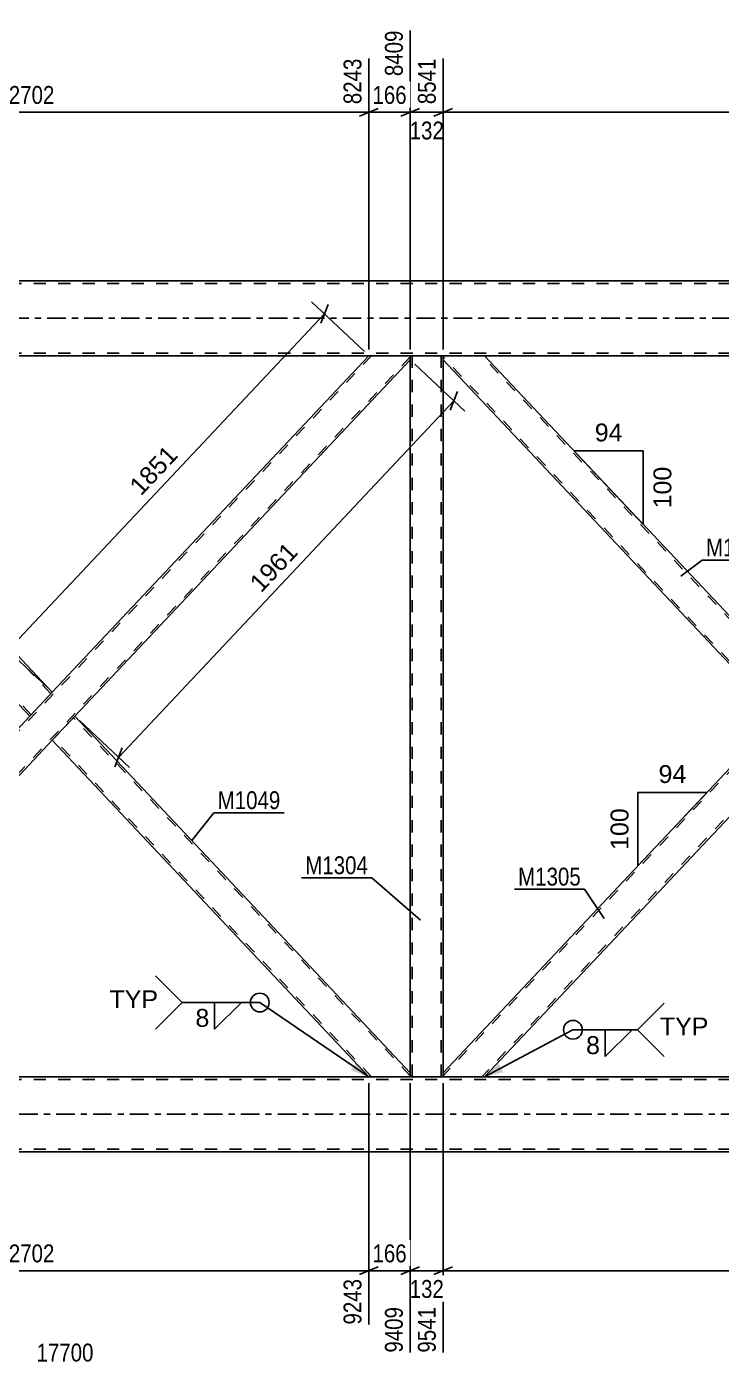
# Model space of a CAD drawing. Header units: millimetres. Extents: x -88 to 753, y -416 to 178.
# Drawn here: x 274.9 to 386.2, y -167.8 to 46.7 of the extents above; entities that cross this region are included whole.
import ezdxf

# ---------------------------------------------------------------- set-up
doc = ezdxf.new("R2010")
doc.units = ezdxf.units.MM
doc.linetypes.add('DXK_LINE_DOT2', pattern=[3.9198, 1.9599, -1.9599])
doc.linetypes.add('DXK_LINE_DOT3', pattern=[5.9187, 2.979, -0.9799, 0.9799, -0.9799])
doc.styles.add('Arial', font='ARIAL.TTF', dxfattribs={"height": 0.2})
doc.styles.add('Arial Narrow', font='ARIALN.TTF', dxfattribs={"height": 0.2})

# ---------------------------------------------------------------- blocks, each defined once
blk = doc.blocks.new('Part-761550090-1803 - 1684')
at = {"color": 7, "linetype": 'DXK_LINE_DOT2'}
for p, q in [((587.64, -122), (-40, -122)), ((587.64, -121.6), (-27.5, -121.6)), ((587.64, -133.2), (-40, -133.2))]:
    blk.add_line(p, q, dxfattribs=at)
at = {"color": 2, "linetype": 'Continuous'}
for p, q in [((452.5, -121.6), (225.5, -121.6)), ((587.64, -133.6), (-40, -133.6))]:
    blk.add_line(p, q, dxfattribs=at)
at = {"color": 7, "linetype": 'DXK_LINE_DOT3'}
blk.add_line((-40, -127.6), (587.64, -127.6), dxfattribs=at)
blk = doc.blocks.new('Part-761550090-1818 - 1684')
at = {"color": 7, "linetype": 'DXK_LINE_DOT2'}
for p, q in [((587.64, 5.6), (0, 5.6)), ((587.64, -5.6), (0, -5.6))]:
    blk.add_line(p, q, dxfattribs=at)
at = {"color": 2, "linetype": 'Continuous'}
for p, q in [((452.5, 6), (225.5, 6)), ((581.4, -6), (0, -6))]:
    blk.add_line(p, q, dxfattribs=at)
at = {"color": 7, "linetype": 'DXK_LINE_DOT3'}
blk.add_line((0, 0), (587.64, 0), dxfattribs=at)
blk = doc.blocks.new('Part-761550090-1895 - 1684')
at = {"color": 2, "linetype": 'Continuous'}
for p, q in [((282.62, -63.8), (279, -67.65)), ((336.36, -120.94), (282.62, -63.8)), ((329.73, -121.6), (279, -67.65)), ((336.36, -121.6), (336.36, -120.94))]:
    blk.add_line(p, q, dxfattribs=at)
at = {"color": 7, "linetype": 'DXK_LINE_DOT2'}
for p, q in [((336.36, -121.41), (282.4, -64.03)), ((279.22, -67.42), (279.24, -67.4)), ((330.17, -121.6), (279.22, -67.42)), ((336.36, -121.6), (329.73, -121.6))]:
    blk.add_line(p, q, dxfattribs=at)
blk = doc.blocks.new('Part-761550090-1977 - 1684')
at = {"color": 7, "linetype": 'DXK_LINE_DOT2'}
for p, q in [((341.64, -6), (336.36, -6)), ((336.36, -6.66), (336.36, -6)), ((336.68, -121.6), (336.68, -6)), ((341.32, -121.6), (341.32, -6)), ((341.64, -6.66), (341.64, -6)), ((336.36, -121.6), (336.36, -120.94)), ((341.64, -121.6), (336.36, -121.6)), ((341.64, -121.6), (341.64, -120.94))]:
    blk.add_line(p, q, dxfattribs=at)
at = {"color": 2, "linetype": 'Continuous'}
for p, q in [((336.36, -120.94), (336.36, -6.66)), ((341.64, -120.94), (341.64, -6.66))]:
    blk.add_line(p, q, dxfattribs=at)
blk = doc.blocks.new('Part-761550090-2058 - 1684')
at = {"color": 7, "linetype": 'DXK_LINE_DOT2'}
for p, q in [((330.17, -6), (221.64, -121.41)), ((336.36, -6.19), (227.83, -121.6)), ((336.36, -6), (329.73, -6)), ((279, -59.95), (275.38, -63.8)), ((282.62, -63.8), (279, -67.65)), ((222.32, -120.22), (221.64, -120.94)), ((221.64, -121.6), (221.64, -120.94)), ((228.27, -121.6), (221.64, -121.6))]:
    blk.add_line(p, q, dxfattribs=at)
at = {"color": 2, "linetype": 'Continuous'}
for p, q in [((329.73, -6), (279, -59.95)), ((336.36, -6.66), (336.36, -6)), ((336.36, -6.66), (282.62, -63.8)), ((275.38, -63.8), (222.32, -120.22)), ((279, -67.65), (228.27, -121.6))]:
    blk.add_line(p, q, dxfattribs=at)
blk = doc.blocks.new('Part-761550090-2063 - 1684')
at = {"color": 2, "linetype": 'Continuous'}
for p, q in [((221.64, -6.66), (221.64, -6)), ((279, -59.95), (228.27, -6)), ((275.38, -63.8), (221.64, -6.66)), ((279, -59.95), (278.56, -60.41)), ((278.56, -60.41), (275.38, -63.8))]:
    blk.add_line(p, q, dxfattribs=at)
at = {"color": 7, "linetype": 'DXK_LINE_DOT2'}
for p, q in [((228.27, -6), (221.64, -6)), ((275.6, -63.57), (221.64, -6.19)), ((278.78, -60.18), (227.83, -6)), ((278.97, -59.98), (278.56, -60.41)), ((275.6, -63.57), (275.61, -63.55))]:
    blk.add_line(p, q, dxfattribs=at)
blk = doc.blocks.new('Part-761550090-2068 - 1684')
at = {"color": 7, "linetype": 'DXK_LINE_DOT2'}
for p, q in [((450.17, -6), (341.64, -121.41)), ((456.36, -6.19), (347.83, -121.6)), ((456.36, -6), (449.73, -6)), ((399, -59.95), (395.38, -63.8)), ((402.62, -63.8), (399, -67.65)), ((348.27, -121.6), (341.64, -121.6))]:
    blk.add_line(p, q, dxfattribs=at)
at = {"color": 2, "linetype": 'Continuous'}
for p, q in [((449.73, -6), (399, -59.95)), ((456.36, -6.66), (456.36, -6)), ((456.36, -6.66), (402.62, -63.8)), ((395.38, -63.8), (341.64, -120.94)), ((399, -67.65), (348.27, -121.6)), ((341.64, -121.6), (341.64, -120.94))]:
    blk.add_line(p, q, dxfattribs=at)
blk = doc.blocks.new('Part-761550090-2073 - 1684')
at = {"color": 2, "linetype": 'Continuous'}
for p, q in [((341.64, -6.66), (341.64, -6)), ((399, -59.95), (348.27, -6)), ((395.38, -63.8), (341.64, -6.66)), ((399, -59.95), (398.56, -60.41)), ((398.56, -60.41), (395.38, -63.8))]:
    blk.add_line(p, q, dxfattribs=at)
at = {"color": 7, "linetype": 'DXK_LINE_DOT2'}
for p, q in [((348.27, -6), (341.64, -6)), ((395.6, -63.57), (341.64, -6.19)), ((398.78, -60.18), (347.83, -6)), ((398.97, -59.98), (398.56, -60.41)), ((395.6, -63.57), (395.61, -63.55))]:
    blk.add_line(p, q, dxfattribs=at)
blk = doc.blocks.new('StraightDimension-761550090-15890 - 1684')
at = {"color": 7, "linetype": 'Continuous'}
for p, q in [((336.36, -5), (336.36, 46.14)), ((341.64, -5), (341.64, 41.64)), ((334.86, 32.43), (337.86, 33.63)), ((336.36, 33.03), (341.64, 33.03)), ((343.14, 33.63), (340.14, 32.43))]:
    blk.add_line(p, q, dxfattribs=at)
at = {"color": 0, "linetype": 'Continuous'}
blk.add_wipeout([(341.04, 42.24), (336.84, 42.24), (336.84, 33.73), (341.04, 33.73)], dxfattribs=at)
at = {"color": 0}
blk.add_wipeout([(342.34, 28.08), (342.34, 32.28), (335.66, 32.28), (335.66, 28.08)], dxfattribs=at)
at = {"color": 3, "linetype": 'Continuous', "style": 'Arial Narrow'}
blk.add_text('8541', height=2.863, rotation=90.0002, dxfattribs=at).set_placement((340.44, 34.33))
at = {"color": 3, "style": 'Arial Narrow'}
blk.add_text('132', height=2.863, dxfattribs=at).set_placement((336.26, 28.68))
blk = doc.blocks.new('StraightDimension-761550090-15891 - 1684')
at = {"color": 7, "linetype": 'Continuous'}
for p, q in [((336.36, -5), (336.36, 46.14)), ((329.73, -5), (329.73, 41.64)), ((328.23, 32.43), (331.23, 33.63)), ((329.73, 33.03), (336.36, 33.03)), ((337.86, 33.63), (334.86, 32.43))]:
    blk.add_line(p, q, dxfattribs=at)
at = {"color": 0}
blk.add_wipeout([(336.39, 33.78), (336.39, 37.98), (329.7, 37.98), (329.7, 33.78)], dxfattribs=at)
at = {"color": 0, "linetype": 'Continuous'}
blk.add_wipeout([(335.76, 46.74), (331.56, 46.74), (331.56, 38.23), (335.76, 38.23)], dxfattribs=at)
at = {"color": 3, "linetype": 'Continuous', "style": 'Arial Narrow'}
blk.add_text('8409', height=2.863, rotation=90.0002, dxfattribs=at).set_placement((335.16, 38.83))
at = {"color": 3, "style": 'Arial Narrow'}
blk.add_text('166', height=2.863, dxfattribs=at).set_placement((330.3, 34.38))
blk = doc.blocks.new('StraightDimension-761550090-15889 - 1684')
at = {"color": 7, "linetype": 'Continuous'}
for p, q in [((449.73, -5), (449.73, 43.47)), ((341.64, -5), (341.64, 41.64)), ((343.14, 33.63), (340.14, 32.43)), ((341.64, 33.03), (449.73, 33.03)), ((448.23, 32.43), (451.23, 33.63))]:
    blk.add_line(p, q, dxfattribs=at)
at = {"color": 0, "linetype": 'Continuous'}
blk.add_wipeout([(449.13, 44.07), (444.93, 44.07), (444.93, 33.73), (449.13, 33.73)], dxfattribs=at)
at = {"color": 0}
blk.add_wipeout([(399.94, 33.78), (399.94, 37.98), (391.43, 37.98), (391.43, 33.78)], dxfattribs=at)
at = {"color": 3, "linetype": 'Continuous', "style": 'Arial Narrow'}
blk.add_text('11243', height=2.863, rotation=90.0002, dxfattribs=at).set_placement((448.53, 34.33))
at = {"color": 3, "style": 'Arial Narrow'}
blk.add_text('2702', height=2.863, dxfattribs=at).set_placement((392.03, 34.38))
blk = doc.blocks.new('StraightDimension-761550090-15525 - 1684')
at = {"color": 7, "linetype": 'Continuous'}
for p, q in [((341.64, -122.6), (341.64, -165.8)), ((449.73, -122.6), (449.73, -163.13)), ((343.14, -152.08), (340.14, -153.28)), ((448.23, -153.28), (451.23, -152.08)), ((341.64, -152.68), (449.73, -152.68))]:
    blk.add_line(p, q, dxfattribs=at)
at = {"color": 0}
blk.add_wipeout([(399.94, -151.93), (399.94, -147.73), (391.43, -147.73), (391.43, -151.93)], dxfattribs=at)
at = {"color": 0, "linetype": 'Continuous'}
blk.add_wipeout([(449.13, -153.38), (444.93, -153.38), (444.93, -163.73), (449.13, -163.73)], dxfattribs=at)
at = {"color": 3, "style": 'Arial Narrow'}
blk.add_text('2702', height=2.863, dxfattribs=at).set_placement((392.03, -151.33))
at = {"color": 3, "linetype": 'Continuous', "style": 'Arial Narrow'}
blk.add_text('12243', height=2.863, rotation=90.0002, dxfattribs=at).set_placement((448.53, -163.13))
blk = doc.blocks.new('StraightDimension-761550090-15526 - 1684')
at = {"color": 7, "linetype": 'Continuous'}
for p, q in [((336.36, -122.6), (336.36, -165.8)), ((341.64, -122.6), (341.64, -165.8)), ((334.86, -153.28), (337.86, -152.08)), ((343.14, -152.08), (340.14, -153.28)), ((336.36, -152.68), (341.64, -152.68))]:
    blk.add_line(p, q, dxfattribs=at)
at = {"color": 0}
blk.add_wipeout([(342.34, -157.63), (342.34, -153.43), (335.66, -153.43), (335.66, -157.63)], dxfattribs=at)
at = {"color": 0, "linetype": 'Continuous'}
blk.add_wipeout([(341.04, -157.88), (336.84, -157.88), (336.84, -166.4), (341.04, -166.4)], dxfattribs=at)
at = {"color": 3, "style": 'Arial Narrow'}
blk.add_text('132', height=2.863, dxfattribs=at).set_placement((336.26, -157.03))
at = {"color": 3, "linetype": 'Continuous', "style": 'Arial Narrow'}
blk.add_text('9541', height=2.863, rotation=90.0002, dxfattribs=at).set_placement((340.44, -165.8))
blk = doc.blocks.new('StraightDimension-761550090-15527 - 1684')
at = {"color": 7, "linetype": 'Continuous'}
for p, q in [((329.73, -122.6), (329.73, -161.3)), ((336.36, -122.6), (336.36, -165.8)), ((328.23, -153.28), (331.23, -152.08)), ((337.86, -152.08), (334.86, -153.28)), ((329.73, -152.68), (336.36, -152.68))]:
    blk.add_line(p, q, dxfattribs=at)
at = {"color": 0}
blk.add_wipeout([(336.39, -151.93), (336.39, -147.73), (329.7, -147.73), (329.7, -151.93)], dxfattribs=at)
at = {"color": 0, "linetype": 'Continuous'}
blk.add_wipeout([(335.76, -157.88), (331.56, -157.88), (331.56, -166.4), (335.76, -166.4)], dxfattribs=at)
at = {"color": 3, "style": 'Arial Narrow'}
blk.add_text('166', height=2.863, dxfattribs=at).set_placement((330.3, -151.33))
at = {"color": 3, "linetype": 'Continuous', "style": 'Arial Narrow'}
blk.add_text('9409', height=2.863, rotation=90.0002, dxfattribs=at).set_placement((335.16, -165.8))
blk = doc.blocks.new('StraightDimension-761550090-15528 - 1684')
at = {"color": 7, "linetype": 'Continuous'}
for p, q in [((221.64, -122.6), (221.64, -165.8)), ((329.73, -122.6), (329.73, -161.3)), ((223.14, -152.08), (220.14, -153.28)), ((328.23, -153.28), (331.23, -152.08)), ((221.64, -152.68), (329.73, -152.68))]:
    blk.add_line(p, q, dxfattribs=at)
at = {"color": 0}
blk.add_wipeout([(279.94, -151.93), (279.94, -147.73), (271.43, -147.73), (271.43, -151.93)], dxfattribs=at)
at = {"color": 0, "linetype": 'Continuous'}
blk.add_wipeout([(329.13, -153.38), (324.93, -153.38), (324.93, -161.9), (329.13, -161.9)], dxfattribs=at)
at = {"color": 3, "style": 'Arial Narrow'}
blk.add_text('2702', height=2.863, dxfattribs=at).set_placement((272.03, -151.33))
at = {"color": 3, "linetype": 'Continuous', "style": 'Arial Narrow'}
blk.add_text('9243', height=2.863, rotation=90.0002, dxfattribs=at).set_placement((328.53, -161.3))
blk = doc.blocks.new('StraightDimension-761550090-15892 - 1684')
at = {"color": 7, "linetype": 'Continuous'}
for p, q in [((221.64, -5), (221.64, 41.64)), ((329.73, -5), (329.73, 41.64)), ((223.14, 33.63), (220.14, 32.43)), ((221.64, 33.03), (329.73, 33.03)), ((328.23, 32.43), (331.23, 33.63))]:
    blk.add_line(p, q, dxfattribs=at)
at = {"color": 0, "linetype": 'Continuous'}
blk.add_wipeout([(329.13, 42.24), (324.93, 42.24), (324.93, 33.73), (329.13, 33.73)], dxfattribs=at)
at = {"color": 0}
blk.add_wipeout([(279.94, 33.78), (279.94, 37.98), (271.43, 37.98), (271.43, 33.78)], dxfattribs=at)
at = {"color": 3, "linetype": 'Continuous', "style": 'Arial Narrow'}
blk.add_text('8243', height=2.863, rotation=90.0002, dxfattribs=at).set_placement((328.53, 34.33))
at = {"color": 3, "style": 'Arial Narrow'}
blk.add_text('2702', height=2.863, dxfattribs=at).set_placement((272.03, 34.38))
blk = doc.blocks.new('AngleDimension-761550090-16213 - 1684')
at = {"color": 7, "linetype": 'Continuous'}
for p, q in [((369.83, -28.93), (362.59, -21.23)), ((373.69, -21.23), (362.59, -21.23)), ((373.69, -33.03), (362.59, -21.23)), ((373.69, -33.03), (373.69, -21.23))]:
    blk.add_line(p, q, dxfattribs=at)
at = {"color": 0}
for points in [[(370.96, -20.33), (370.96, -16.13), (365.32, -16.13), (365.32, -20.33)], [(378.79, -23.2), (374.59, -23.2), (374.59, -31.07), (378.79, -31.07)]]:
    blk.add_wipeout(points, dxfattribs=at)
at = {"color": 3, "style": 'Arial'}
blk.add_text('94', height=2.865, dxfattribs=at).set_placement((365.92, -19.73))
blk.add_text('100', height=2.865, rotation=90.0002, dxfattribs=at).set_placement((378.19, -30.47))
blk = doc.blocks.new('AngleDimension-761550090-16227 - 1684')
at = {"color": 7, "linetype": 'Continuous'}
for p, q in [((372.82, -75.99), (383.92, -75.99)), ((372.82, -87.79), (383.92, -75.99)), ((372.82, -87.79), (372.82, -75.99)), ((380.3, -79.83), (383.92, -75.99))]:
    blk.add_line(p, q, dxfattribs=at)
at = {"color": 0}
for points in [[(381.19, -75.09), (381.19, -70.89), (375.54, -70.89), (375.54, -75.09)], [(371.92, -77.95), (367.72, -77.95), (367.72, -85.82), (371.92, -85.82)]]:
    blk.add_wipeout(points, dxfattribs=at)
at = {"color": 3, "style": 'Arial'}
blk.add_text('94', height=2.865, dxfattribs=at).set_placement((376.14, -74.49))
blk.add_text('100', height=2.865, rotation=90.0002, dxfattribs=at).set_placement((371.32, -85.22))
blk = doc.blocks.new('StraightDimension-761550090-16364 - 1684')
at = {"color": 7, "linetype": 'Continuous'}
for p, q in [((329, -5.31), (320.52, 2.66)), ((322.01, -0.79), (323.19, 2.22)), ((271.86, -53.23), (322.6, 0.71)), ((278.27, -59.26), (269.79, -51.28)), ((272.45, -51.73), (271.27, -54.74))]:
    blk.add_line(p, q, dxfattribs=at)
at = {"color": 0}
blk.add_wipeout([(300.14, -22.07), (297.08, -19.19), (290.17, -26.55), (293.23, -29.42)], dxfattribs=at)
at = {"color": 3, "style": 'Arial'}
blk.add_text('1851', height=2.865, rotation=46.7591, dxfattribs=at).set_placement((293.2, -28.58))
blk = doc.blocks.new('StraightDimension-761550090-16385 - 1684')
at = {"color": 7, "linetype": 'Continuous'}
for p, q in [((337.09, -7.35), (345.1, -14.88)), ((342.76, -14.74), (343.94, -11.73)), ((289.62, -70.38), (343.35, -13.24)), ((283.35, -64.49), (291.36, -72.02)), ((290.21, -68.87), (289.03, -71.88))]:
    blk.add_line(p, q, dxfattribs=at)
at = {"color": 0}
blk.add_wipeout([(319.4, -37.62), (316.34, -34.74), (309.42, -42.09), (312.48, -44.97)], dxfattribs=at)
at = {"color": 3, "style": 'Arial'}
blk.add_text('1961', height=2.865, rotation=46.7591, dxfattribs=at).set_placement((312.45, -44.12))
blk = doc.blocks.new('StraightDimension-761550090-16645 - 5109')
at = {"color": 0}
blk.add_wipeout([(286.21, -167.83), (286.21, -163.63), (275.87, -163.63), (275.87, -167.83)], dxfattribs=at)
at = {"color": 3, "style": 'Arial Narrow'}
blk.add_text('17700', height=2.863, dxfattribs=at).set_placement((276.47, -167.23))
blk = doc.blocks.new('Mark-761550090-2069 - 1684')
at = {"color": 0}
blk.add_wipeout([(393.81, -38.16), (393.81, -35.16), (383.75, -35.16), (383.75, -38.16)], dxfattribs=at)
blk.add_wipeout([(393.81, -38.16), (393.81, -35.16), (383.75, -35.16), (383.75, -38.16)], dxfattribs=at)
at = {"color": 30, "linetype": 'Continuous'}
for p, q in [((379.71, -41.35), (383.15, -38.76)), ((383.15, -38.76), (394.41, -38.76))]:
    blk.add_line(p, q, dxfattribs=at)
at = {"color": 3, "style": 'Arial Narrow'}
blk.add_text('M1049', height=2.863, dxfattribs=at).set_placement((383.75, -38.16))
blk = doc.blocks.new('Mark-761550090-2064 - 1684')
at = {"color": 0}
blk.add_wipeout([(363.69, -90.93), (363.69, -87.93), (353.64, -87.93), (353.64, -90.93)], dxfattribs=at)
blk.add_wipeout([(363.69, -90.93), (363.69, -87.93), (353.64, -87.93), (353.64, -90.93)], dxfattribs=at)
at = {"color": 30, "linetype": 'Continuous'}
for p in [(353.04, -91.53), (367.41, -96.23)]:
    blk.add_line(p, (364.29, -91.53), dxfattribs=at)
at = {"color": 3, "style": 'Arial Narrow'}
blk.add_text('M1305', height=2.863, dxfattribs=at).set_placement((353.64, -90.93))
blk = doc.blocks.new('Mark-761550090-1891 - 1684')
at = {"color": 0}
blk.add_wipeout([(315.55, -78.68), (315.55, -75.68), (305.5, -75.68), (305.5, -78.68)], dxfattribs=at)
blk.add_wipeout([(315.55, -78.68), (315.55, -75.68), (305.5, -75.68), (305.5, -78.68)], dxfattribs=at)
at = {"color": 30, "linetype": 'Continuous'}
for p, q in [((301.36, -83.72), (304.9, -79.28)), ((304.9, -79.28), (316.15, -79.28))]:
    blk.add_line(p, q, dxfattribs=at)
at = {"color": 3, "style": 'Arial Narrow'}
blk.add_text('M1049', height=2.863, dxfattribs=at).set_placement((305.5, -78.68))
blk = doc.blocks.new('Mark-761550090-1973 - 1684')
at = {"color": 0}
blk.add_wipeout([(329.58, -89.11), (329.58, -86.11), (319.53, -86.11), (319.53, -89.11)], dxfattribs=at)
blk.add_wipeout([(329.58, -89.11), (329.58, -86.11), (319.53, -86.11), (319.53, -89.11)], dxfattribs=at)
at = {"color": 30, "linetype": 'Continuous'}
for p in [(318.93, -89.71), (338.01, -96.5)]:
    blk.add_line(p, (330.18, -89.71), dxfattribs=at)
at = {"color": 3, "style": 'Arial Narrow'}
blk.add_text('M1304', height=2.863, dxfattribs=at).set_placement((319.53, -89.11))
blk = doc.blocks.new('WeldMark-761550090-3275 - 1684')
at = {"linetype": 'Continuous'}
blk.add_hatch(color=30, dxfattribs=at).paths.add_polyline_path([(351.27, -120.85), (348.27, -121.6), (350.56, -119.53)])
at = {"color": 3, "linetype": 'Continuous'}
for q in [(377.03, -109.77), (377.03, -118.34)]:
    blk.add_line((372.75, -114.05), q, dxfattribs=at)
at = {"color": 30, "linetype": 'Continuous'}
blk.add_line((348.27, -121.6), (362.42, -114.05), dxfattribs=at)
at = {"color": 3, "linetype": 'Continuous'}
blk.add_arc((362.42, -114.05), 1.5, 90, 270, dxfattribs=at)
at = {"color": 0}
blk.add_wipeout([(366.95, -118.15), (366.95, -114.75), (364.32, -114.75), (364.32, -118.15)], dxfattribs=at)
at = {"color": 30, "linetype": 'Continuous'}
blk.add_line((362.42, -114.05), (372.75, -114.05), dxfattribs=at)
at = {"color": 3, "linetype": 'Continuous'}
for p, q in [((367.61, -114.05), (371.89, -114.05)), ((371.89, -114.05), (367.61, -118.34)), ((367.61, -118.34), (367.61, -114.05))]:
    blk.add_line(p, q, dxfattribs=at)
blk.add_arc((362.42, -114.05), 1.5, 270, 90, dxfattribs=at)
at = {"color": 3, "style": 'Arial'}
blk.add_text('8', height=2.87, dxfattribs=at).set_placement((364.52, -117.95))
at = {"color": 0, "linetype": 'Continuous'}
blk.add_wipeout([(384.12, -114.95), (384.12, -111.95), (376.35, -111.95), (376.35, -114.95)], dxfattribs=at)
blk.add_wipeout([(384.12, -114.95), (384.12, -111.95), (376.35, -111.95), (376.35, -114.95)], dxfattribs=at)
at = {"color": 3, "linetype": 'Continuous', "style": 'Arial'}
blk.add_text('TYP', height=2.865, dxfattribs=at).set_placement((376.35, -114.95))
blk = doc.blocks.new('WeldMark-761550090-3291 - 1684')
at = {"linetype": 'Continuous'}
blk.add_hatch(color=30, dxfattribs=at).paths.add_polyline_path([(327.68, -119.29), (329.73, -121.6), (326.83, -120.53)])
at = {"color": 3, "linetype": 'Continuous'}
for q in [(295.55, -105.39), (295.55, -113.96)]:
    blk.add_line((299.83, -109.68), q, dxfattribs=at)
at = {"color": 30, "linetype": 'Continuous'}
blk.add_line((329.73, -121.6), (312.25, -109.68), dxfattribs=at)
at = {"color": 3, "linetype": 'Continuous'}
for start, end in [(90, 270), (270, 90)]:
    blk.add_arc((312.25, -109.68), 1.5, start, end, dxfattribs=at)
at = {"color": 0}
blk.add_wipeout([(304.35, -113.78), (304.35, -110.38), (301.73, -110.38), (301.73, -113.78)], dxfattribs=at)
at = {"color": 30, "linetype": 'Continuous'}
blk.add_line((299.83, -109.68), (312.25, -109.68), dxfattribs=at)
at = {"color": 3, "linetype": 'Continuous'}
for p, q in [((305.01, -109.68), (309.3, -109.68)), ((309.3, -109.68), (305.01, -113.96)), ((305.01, -113.96), (305.01, -109.68))]:
    blk.add_line(p, q, dxfattribs=at)
at = {"color": 3, "style": 'Arial'}
blk.add_text('8', height=2.87, dxfattribs=at).set_placement((301.93, -113.58))
at = {"color": 0, "linetype": 'Continuous'}
blk.add_wipeout([(295.93, -110.58), (295.93, -107.58), (288.16, -107.58), (288.16, -110.58)], dxfattribs=at)
blk.add_wipeout([(295.93, -110.58), (295.93, -107.58), (288.16, -107.58), (288.16, -110.58)], dxfattribs=at)
at = {"color": 3, "linetype": 'Continuous', "style": 'Arial'}
blk.add_text('TYP', height=2.865, dxfattribs=at).set_placement((288.16, -110.58))

msp = doc.modelspace()

# ---------------------------------------------------------------- block references
for name in ['Part-761550090-1818 - 1684', 'Part-761550090-2058 - 1684', 'Part-761550090-2063 - 1684', 'Part-761550090-1977 - 1684', 'Part-761550090-2068 - 1684', 'Part-761550090-2073 - 1684', 'Part-761550090-1895 - 1684', 'Part-761550090-1803 - 1684']:
    msp.add_blockref(name, (0, 0))

# ---------------------------------------------------------------- next in the draw order: block references
for name in ['StraightDimension-761550090-15890 - 1684', 'AngleDimension-761550090-16213 - 1684', 'Mark-761550090-2069 - 1684', 'AngleDimension-761550090-16227 - 1684', 'Mark-761550090-1891 - 1684', 'Mark-761550090-1973 - 1684', 'StraightDimension-761550090-15525 - 1684']:
    msp.add_blockref(name, (0, 0))

# ---------------------------------------------------------------- next in the draw order: block references
for name in ['StraightDimension-761550090-15891 - 1684', 'StraightDimension-761550090-15889 - 1684', 'Mark-761550090-2064 - 1684', 'WeldMark-761550090-3275 - 1684', 'StraightDimension-761550090-15526 - 1684']:
    msp.add_blockref(name, (0, 0))

# ---------------------------------------------------------------- next in the draw order: block references
for name in ['StraightDimension-761550090-15892 - 1684', 'StraightDimension-761550090-15527 - 1684']:
    msp.add_blockref(name, (0, 0))

# ---------------------------------------------------------------- next in the draw order: block references
for name in ['StraightDimension-761550090-16364 - 1684', 'StraightDimension-761550090-15528 - 1684']:
    msp.add_blockref(name, (0, 0))

# ---------------------------------------------------------------- next in the draw order: block references
for name in ['StraightDimension-761550090-16385 - 1684', 'WeldMark-761550090-3291 - 1684', 'StraightDimension-761550090-16645 - 5109']:
    msp.add_blockref(name, (0, 0))

doc.saveas('drawing.dxf')
